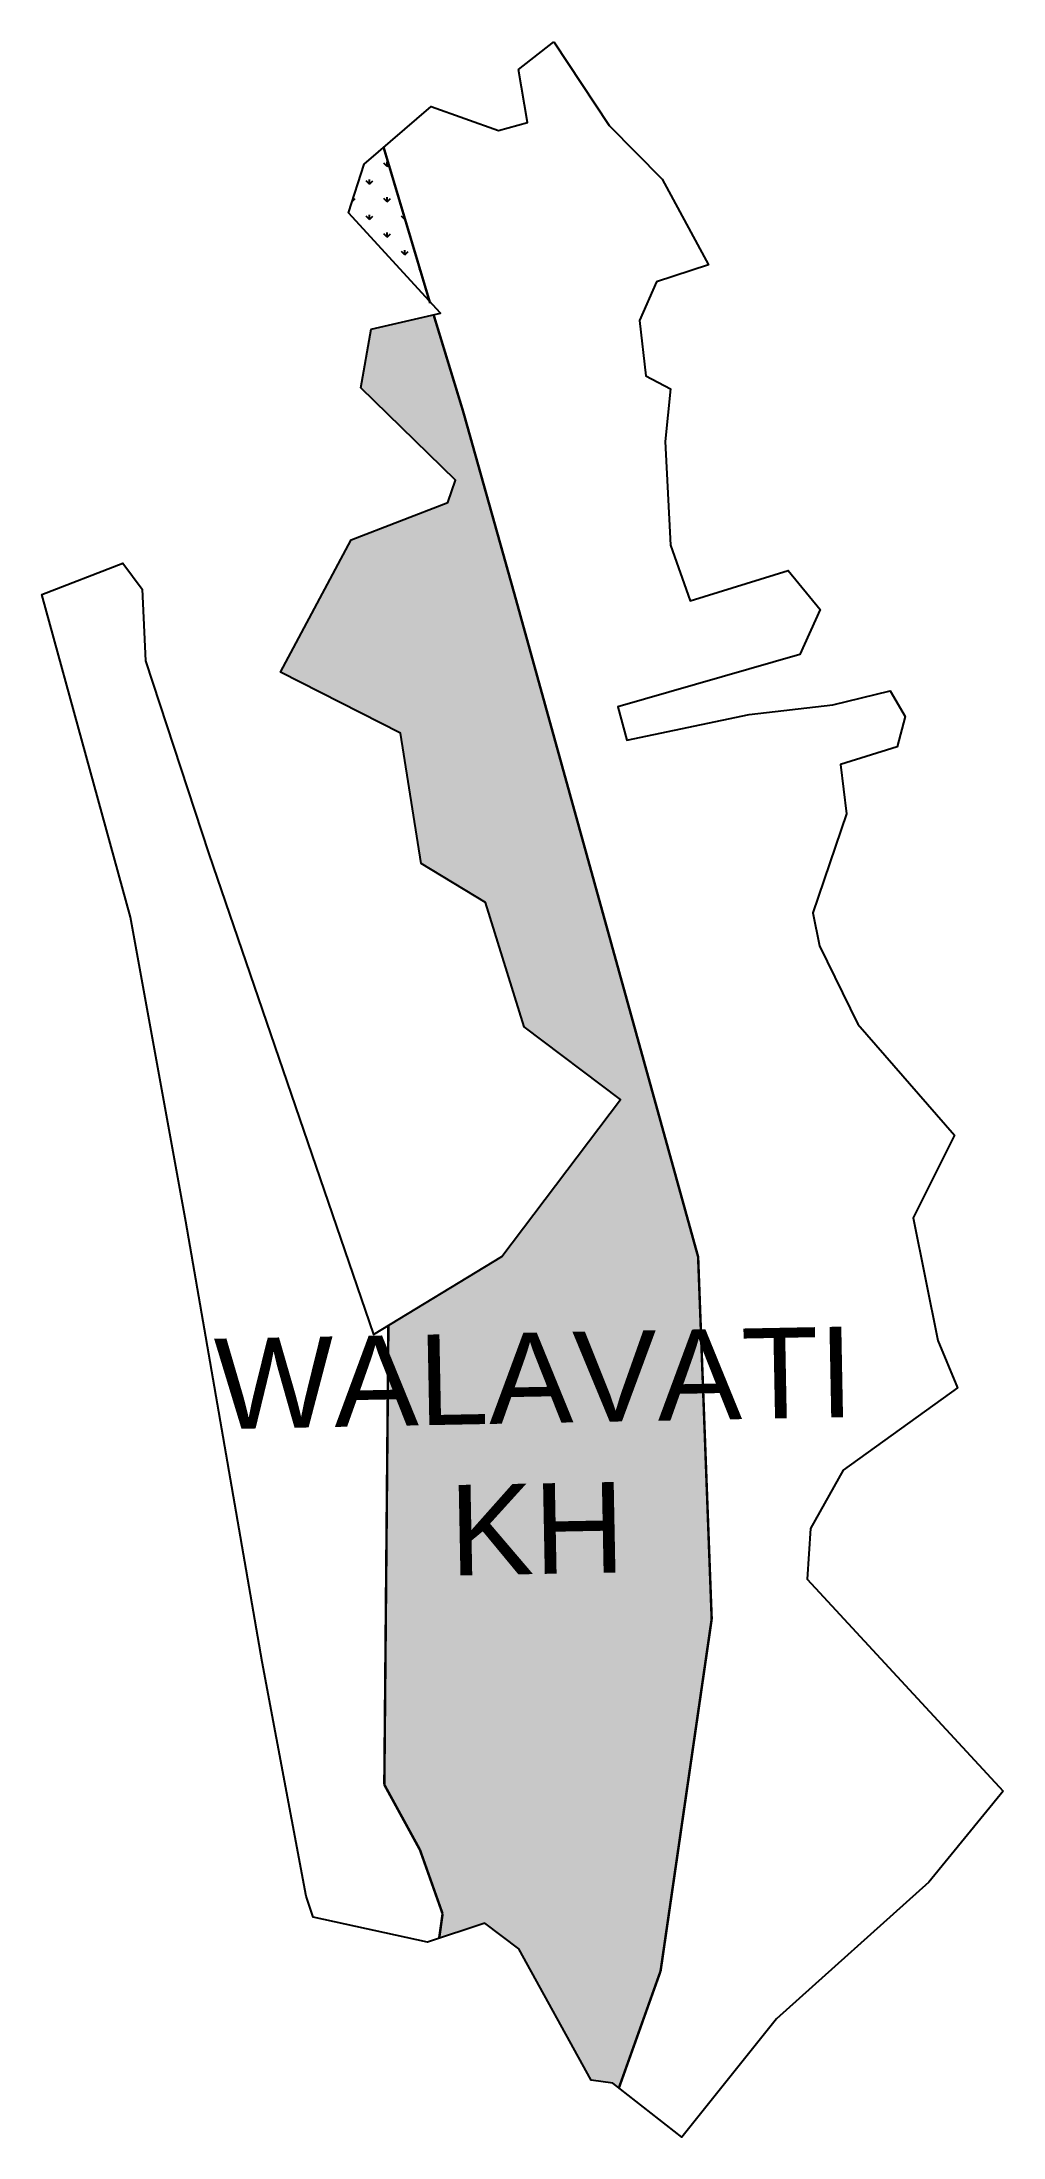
# Model space of a CAD drawing. Header units: metres. Extents: x 287915 to 289070, y 1998760 to 2001276.
import ezdxf

# ---------------------------------------------------------------- set-up
doc = ezdxf.new("R2010")
doc.units = ezdxf.units.M
doc.header["$MEASUREMENT"] = 0
for name, color, linetype in [('MANGROOVES', 112, 'Continuous'), ('village', 3, 'Continuous'), ('VILLAGE NAME', 250, 'Continuous')]:
    doc.layers.add(name, color=color, linetype=linetype)
doc.styles.get("Standard").update_dxf_attribs({"font": 'simplex.shx'})

msp = doc.modelspace()

# ---------------------------------------------------------------- hatches: boundary and pattern name
at = {"layer": 'MANGROOVES'}
h = msp.add_hatch(dxfattribs=at)
h.set_pattern_fill('GRASS', color=256, scale=30)
h.paths.add_polyline_path([(288325.8, 2001149.3), (288302.5, 2001129.2), (288283.6, 2001070.8), (288380.9, 2000964.6)])
h = msp.add_hatch(dxfattribs=at)
h.set_pattern_fill('GRASS', color=256, scale=30)
h.paths.add_polyline_path([(288703.5, 1999816.9), (288483.2, 2000611.8), (288421.3, 2000832.2), (288385.8, 2000948.4), (288310.9, 2000931), (288298.3, 2000860.8), (288412, 2000749.9), (288403, 2000722.8), (288286.9, 2000677.9), (288202, 2000519.3), (288346.2, 2000446), (288370.9, 2000289.3), (288448.2, 2000242.5), (288494.5, 2000093.2), (288610.3, 2000005.7), (288467.6, 1999817.3), (288331.5, 1999734.4), (288326.6, 1999182.9), (288369.4, 1999104.6), (288396.6, 1999027.8), (288392.5, 1998998.6), (288447.3, 1999016.4), (288488, 1998985.7), (288574.9, 1998828), (288601.1, 1998824.5), (288608.4, 1998818.8), (288658.4, 1998959), (288719.8, 1999381.8)])

# ---------------------------------------------------------------- linework, layer by layer
at = {"color": 3, "flags": 128}
msp.add_lwpolyline([(288487.6, 2001243.1), (288530.1, 2001276.1)], dxfattribs=at)
at = {"layer": 'MANGROOVES', "const_width": 2.98}
for points in [[(288381.6, 2000962.3), (288325.8, 2001149.3)], [(288421.3, 2000832.2), (288385.8, 2000948.4)], [(288483.2, 2000611.8), (288421.3, 2000832.2)], [(288703.5, 1999816.9), (288483.2, 2000611.8)], [(288719.8, 1999381.8), (288703.5, 1999816.9)], [(288331.5, 1999734.4), (288326.6, 1999182.9)], [(288658.4, 1998959), (288719.8, 1999381.8)], [(288326.6, 1999182.9), (288369.4, 1999104.6)], [(288369.4, 1999104.6), (288396.6, 1999027.8)], [(288396.6, 1999027.8), (288392.5, 1998998.6)], [(288608.4, 1998818.8), (288658.4, 1998959)]]:
    msp.add_lwpolyline(points, dxfattribs=at)
at = {"layer": 'village', "color": 3}
for points in [[(288530.1, 2001276.1, 0), (288596.7, 2001175.9, 0), (288660.4, 2001111.2, 0), (288715.8, 2001008.4, 0), (288653.6, 2000988.1, 0), (288633, 2000941.7, 0), (288640.7, 2000875.1, 0), (288670.2, 2000859.3, 0), (288664, 2000796.1, 0), (288670.5, 2000671.8, 0), (288694.1, 2000604.8, 0), (288811.5, 2000641.4, 0), (288850.1, 2000594.2, 0), (288825.7, 2000540.4, 0), (288607, 2000477.5, 0), (288617.8, 2000437.3, 0), (288764.9, 2000468.4, 0), (288865.1, 2000479.8, 0), (288934.2, 2000496.6, 0), (288952.1, 2000465.9, 0), (288942.4, 2000429.5, 0), (288874.4, 2000408.2, 0), (288881.9, 2000349.1, 0), (288841.2, 2000229.9, 0), (288849.1, 2000190.4, 0), (288895.5, 2000096.4, 0), (289011.3, 1999963.1, 0), (288961.9, 1999863.8, 0), (288991.4, 1999716.3, 0), (289015.1, 1999659.7, 0), (288877.9, 1999560.7, 0), (288838.3, 1999490.7, 0), (288834.4, 1999429.6, 0), (289069.8, 1999175.1, 0)], [(289069.8, 1999175.1, 0), (288980.6, 1999065.6, 0), (288797.8, 1998901.7, 0), (288684.1, 1998759.6, 0), (288601.1, 1998824.5, 0), (288574.9, 1998828, 0), (288488, 1998985.7, 0), (288447.3, 1999016.4, 0), (288378.3, 1998993.9, 0), (288241.2, 1999023.9, 0), (288232.6, 1999049, 0), (288179.7, 1999330.3, 0), (288088.3, 1999859.2, 0), (288021.6, 2000225, 0), (287915.3, 2000612.6, 0), (288012.4, 2000650.1, 0), (288035.9, 2000618.9, 0), (288039.8, 2000532.8, 0), (288115.9, 2000301, 0), (288313.6, 1999723.5, 0), (288467.6, 1999817.3, 0), (288610.3, 2000005.7, 0), (288494.5, 2000093.2, 0), (288448.2, 2000242.5, 0), (288370.9, 2000289.3, 0), (288346.2, 2000446, 0), (288202, 2000519.3, 0), (288286.9, 2000677.9, 0), (288403, 2000722.8, 0), (288412, 2000749.9, 0), (288298.3, 2000860.8, 0), (288310.9, 2000931, 0), (288394, 2000950.3, 0), (288283.6, 2001070.8, 0), (288302.5, 2001129.2, 0), (288382.8, 2001198.5, 0), (288463.6, 2001169.6, 0), (288498.5, 2001179.3, 0), (288487.6, 2001243.1, 0)]]:
    msp.add_polyline3d(points, dxfattribs=at)

# ---------------------------------------------------------------- texts
at = {"layer": 'VILLAGE NAME', "insert": (288141.8, 1999718.9), "char_height": 108.748, "attachment_point": 1, "rotation": 1.1028}
msp.add_mtext_dynamic_manual_height_columns('\\pxqc;{\\fArial|b0|i0|c0|p34;WALAVATI KH}', width=727.51, gutter_width=543.7, heights=[0], dxfattribs=at)

doc.saveas('drawing.dxf')
